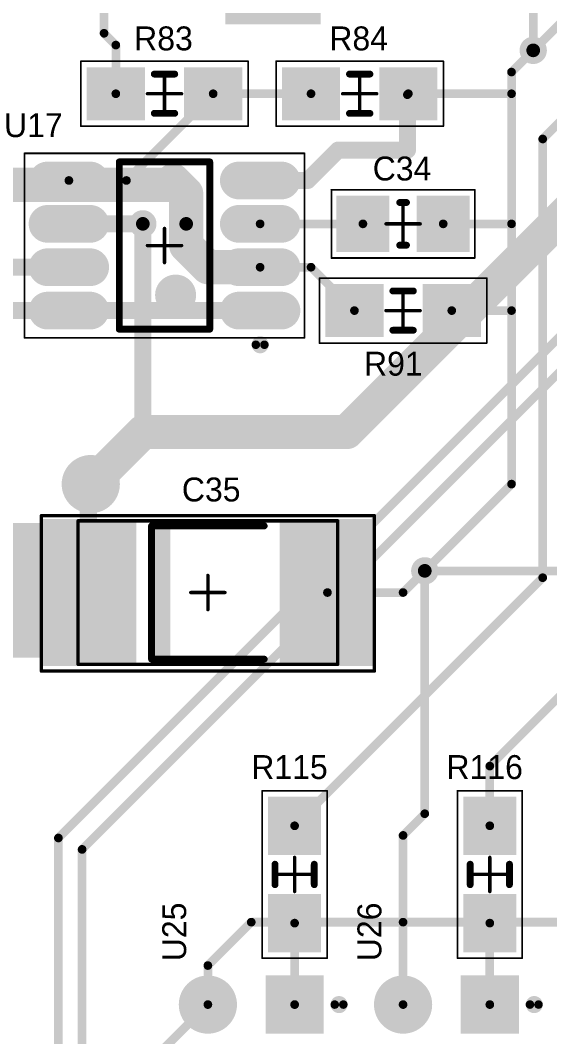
# Model space of a CAD drawing. Header units: millimetres. Extents: x 37 to 246, y 26 to 184.
# Drawn here: x 65.63 to 81.13, y 91.14 to 120.89 of the extents above; entities that cross this region are included whole.
import ezdxf

# ---------------------------------------------------------------- set-up
doc = ezdxf.new("R2010")
doc.units = ezdxf.units.MM
for name, color, linetype in [('BottomLayer', 5, 'Continuous'), ('BottomSolder', 6, 'Continuous'), ('Mechanical13', 56, 'Continuous'), ('Mechanical15', 56, 'Continuous'), ('MultiLayer', 9, 'Continuous'), ('PadHoleLayer', 156, 'Continuous'), ('TopLayer', 1, 'Continuous'), ('TopOverlay', 2, 'Continuous'), ('TopPaste', 8, 'Continuous'), ('TopSolder', 216, 'Continuous'), ('ViaHoleLayer', 16, 'Continuous')]:
    doc.layers.add(name, color=color, linetype=linetype)

msp = doc.modelspace()

# ---------------------------------------------------------------- linework, layer by layer
at = {"layer": 'BottomLayer'}
for points, const_width in [([(75.184, 108.839), (90.805, 124.46)], 1), ([(80.645, 120.015), (84.455, 123.825)], 0.254), ([(69.977, 116.078), (70.104, 116.205)], 1), ([(70.104, 116.205), (70.485, 115.824)], 1), ([(60.198, 116.078), (69.977, 116.078)], 1), ([(70.485, 114.935), (70.485, 115.824)], 1), ([(69.215, 108.839), (69.215, 114.935)], 0.5), ([(66.743, 96.953), (84.725, 114.935)], 0.254), ([(67.437, 96.619), (85.725, 114.907)], 0.254), ([(67.691, 107.315), (69.215, 108.839)], 1), ([(69.215, 108.839), (75.184, 108.839)], 1), ([(77.47, 97.663), (77.47, 104.775)], 0.254), ([(77.47, 104.775), (96.266, 104.775)], 0.254), ([(76.835, 97.028), (77.47, 97.663)], 0.254), ([(66.743, 90.619), (66.743, 96.953)], 0.254), ([(76.835, 94.488), (76.835, 97.028)], 0.254), ([(67.437, 90.297), (67.437, 96.619)], 0.254), ([(71.12, 93.218), (72.39, 94.488)], 0.254), ([(72.39, 94.488), (76.835, 94.488)], 0.254), ([(76.835, 94.488), (82.55, 94.488)], 0.254), ([(76.835, 92.075), (76.835, 94.488)], 0.254), ([(71.12, 92.075), (71.12, 93.218)], 0.254), ([(64.135, 85.09), (71.12, 92.075)], 0.254)]:
    msp.add_lwpolyline(points, dxfattribs=dict(at, const_width=const_width))
for points, const_width in [([(80.445, 120.015, 1), (80.845, 120.015, 1)], 0.4), ([(80.581, 120.015, 1), (80.709, 120.015, 1)], 0.127), ([(69.854, 116.205, 1), (70.354, 116.205, 1)], 0.5), ([(69.854, 116.205, 1), (70.354, 116.205, 1)], 0.5), ([(69.727, 116.078, 1), (70.227, 116.078, 1)], 0.5), ([(69.727, 116.078, 1), (70.227, 116.078, 1)], 0.5), ([(70.235, 115.824, 1), (70.735, 115.824, 1)], 0.5), ([(70.235, 115.824, 1), (70.735, 115.824, 1)], 0.5), ([(69.015, 114.935, 1), (69.415, 114.935, 1)], 0.4), ([(69.09, 114.935, 1), (69.34, 114.935, 1)], 0.25), ([(70.235, 114.935, 1), (70.735, 114.935, 1)], 0.5), ([(70.285, 114.935, 1), (70.685, 114.935, 1)], 0.4), ([(68.965, 108.839, 1), (69.465, 108.839, 1)], 0.5), ([(68.965, 108.839, 1), (69.465, 108.839, 1)], 0.5), ([(74.934, 108.839, 1), (75.434, 108.839, 1)], 0.5), ([(74.934, 108.839, 1), (75.434, 108.839, 1)], 0.5), ([(69.09, 108.839, 1), (69.34, 108.839, 1)], 0.25), ([(67.316, 107.315, 1), (68.066, 107.315, 1)], 0.75), ([(67.441, 107.315, 1), (67.941, 107.315, 1)], 0.5), ([(77.27, 104.775, 1), (77.67, 104.775, 1)], 0.4), ([(77.406, 104.775, 1), (77.533, 104.775, 1)], 0.127), ([(77.406, 104.775, 1), (77.533, 104.775, 1)], 0.127), ([(77.406, 97.663, 1), (77.533, 97.663, 1)], 0.127), ([(77.406, 97.663, 1), (77.533, 97.663, 1)], 0.127), ([(66.68, 96.953, 1), (66.807, 96.953, 1)], 0.127), ([(66.68, 96.953, 1), (66.807, 96.953, 1)], 0.127), ([(76.771, 97.028, 1), (76.898, 97.028, 1)], 0.127), ([(76.771, 97.028, 1), (76.898, 97.028, 1)], 0.127), ([(67.373, 96.619, 1), (67.501, 96.619, 1)], 0.127), ([(67.373, 96.619, 1), (67.501, 96.619, 1)], 0.127), ([(72.326, 94.488, 1), (72.453, 94.488, 1)], 0.127), ([(72.326, 94.488, 1), (72.453, 94.488, 1)], 0.127), ([(76.771, 94.488, 1), (76.898, 94.488, 1)], 0.127), ([(76.771, 94.488, 1), (76.898, 94.488, 1)], 0.127), ([(76.771, 94.488, 1), (76.898, 94.488, 1)], 0.127), ([(76.771, 94.488, 1), (76.898, 94.488, 1)], 0.127), ([(71.056, 93.218, 1), (71.183, 93.218, 1)], 0.127), ([(71.056, 93.218, 1), (71.183, 93.218, 1)], 0.127), ([(70.745, 92.075, 1), (71.495, 92.075, 1)], 0.75), ([(76.46, 92.075, 1), (77.21, 92.075, 1)], 0.75), ([(71.056, 92.075, 1), (71.183, 92.075, 1)], 0.127), ([(71.056, 92.075, 1), (71.183, 92.075, 1)], 0.127), ([(76.771, 92.075, 1), (76.898, 92.075, 1)], 0.127)]:
    msp.add_lwpolyline(points, format="xyb", close=True, dxfattribs=dict(at, const_width=const_width))
for points in [[(71.628, 120.777), (74.422, 120.777), (71.628, 123.063), (74.422, 123.063)], [(72.91, 92.825), (72.91, 91.325), (74.41, 92.825), (74.41, 91.325)], [(78.625, 92.825), (78.625, 91.325), (80.125, 92.825), (80.125, 91.325)]]:
    msp.add_solid(points, dxfattribs=at)
at = {"layer": 'BottomSolder', "const_width": 0.852}
for points in [[(67.265, 107.315, 1), (68.117, 107.315, 1)], [(70.694, 92.075, 1), (71.546, 92.075, 1)], [(76.409, 92.075, 1), (77.261, 92.075, 1)]]:
    msp.add_lwpolyline(points, format="xyb", close=True, dxfattribs=at)
at = {"layer": 'BottomSolder'}
for points in [[(72.808, 92.927), (72.808, 91.223), (74.512, 92.927), (74.512, 91.223)], [(78.523, 92.927), (78.523, 91.223), (80.227, 92.927), (80.227, 91.223)]]:
    msp.add_solid(points, dxfattribs=at)
at = {"layer": 'Mechanical13', "const_width": 0.1}
for points in [[(67.32, 102.04), (67.32, 106.24)], [(67.32, 106.24), (74.92, 106.24)], [(74.92, 102.04), (74.92, 106.24)], [(67.32, 102.04), (74.92, 102.04)]]:
    msp.add_lwpolyline(points, dxfattribs=at)
at = {"layer": 'Mechanical13', "const_width": 0.05}
for points in [[(67.295, 106.24, 1), (67.345, 106.24, 1)], [(67.295, 106.24, 1), (67.345, 106.24, 1)], [(74.895, 106.24, 1), (74.945, 106.24, 1)], [(74.895, 106.24, 1), (74.945, 106.24, 1)], [(67.295, 102.04, 1), (67.345, 102.04, 1)], [(67.295, 102.04, 1), (67.345, 102.04, 1)], [(74.895, 102.04, 1), (74.945, 102.04, 1)], [(74.895, 102.04, 1), (74.945, 102.04, 1)]]:
    msp.add_lwpolyline(points, format="xyb", close=True, dxfattribs=at)
at = {"layer": 'Mechanical15'}
for points, const_width in [([(67.4, 117.795), (67.4, 119.695)], 0.05), ([(67.4, 119.695), (72.3, 119.695)], 0.05), ([(72.3, 117.795), (72.3, 119.695)], 0.05), ([(73.115, 117.795), (73.115, 119.695)], 0.05), ([(73.115, 119.695), (78.015, 119.695)], 0.05), ([(78.015, 117.795), (78.015, 119.695)], 0.05), ([(69.85, 118.245), (69.85, 119.245)], 0.1), ([(75.565, 118.245), (75.565, 119.245)], 0.1), ([(69.35, 118.745), (70.35, 118.745)], 0.1), ([(75.065, 118.745), (76.065, 118.745)], 0.1), ([(67.4, 117.795), (72.3, 117.795)], 0.05), ([(73.115, 117.795), (78.015, 117.795)], 0.05), ([(65.75, 111.6), (65.75, 117)], 0.05), ([(65.75, 117), (73.95, 117)], 0.05), ([(73.95, 111.6), (73.95, 117)], 0.05), ([(74.735, 113.935), (74.735, 115.935)], 0.05), ([(74.735, 115.935), (78.935, 115.935)], 0.05), ([(78.935, 113.935), (78.935, 115.935)], 0.05), ([(76.835, 114.435), (76.835, 115.435)], 0.1), ([(76.335, 114.935), (77.335, 114.935)], 0.1), ([(69.85, 113.8), (69.85, 114.8)], 0.1), ([(69.35, 114.3), (70.35, 114.3)], 0.1), ([(74.735, 113.935), (78.935, 113.935)], 0.05), ([(74.385, 111.445), (74.385, 113.345)], 0.05), ([(74.385, 113.345), (79.285, 113.345)], 0.05), ([(79.285, 111.445), (79.285, 113.345)], 0.05), ([(76.835, 111.895), (76.835, 112.895)], 0.1), ([(76.335, 112.395), (77.335, 112.395)], 0.1), ([(65.75, 111.6), (73.95, 111.6)], 0.05), ([(74.385, 111.445), (79.285, 111.445)], 0.05), ([(66.245, 101.84), (66.245, 106.39)], 0.1), ([(66.245, 106.39), (75.995, 106.39)], 0.1), ([(75.995, 101.84), (75.995, 106.39)], 0.1), ([(71.12, 103.64), (71.12, 104.64)], 0.1), ([(70.62, 104.14), (71.62, 104.14)], 0.1), ([(66.245, 101.84), (75.995, 101.84)], 0.1), ([(72.709, 98.335), (74.609, 98.335)], 0.05), ([(72.709, 93.435), (72.709, 98.335)], 0.05), ([(74.609, 93.435), (74.609, 98.335)], 0.05), ([(78.424, 98.335), (80.324, 98.335)], 0.05), ([(78.424, 93.435), (78.424, 98.335)], 0.05), ([(80.324, 93.435), (80.324, 98.335)], 0.05), ([(73.659, 95.385), (73.659, 96.385)], 0.1), ([(79.374, 95.385), (79.374, 96.385)], 0.1), ([(73.159, 95.885), (74.159, 95.885)], 0.1), ([(78.874, 95.885), (79.874, 95.885)], 0.1), ([(72.709, 93.435), (74.609, 93.435)], 0.05), ([(78.424, 93.435), (80.324, 93.435)], 0.05)]:
    msp.add_lwpolyline(points, dxfattribs=dict(at, const_width=const_width))
for points, const_width in [([(67.388, 119.695, 1), (67.412, 119.695, 1)], 0.025), ([(67.388, 119.695, 1), (67.412, 119.695, 1)], 0.025), ([(72.288, 119.695, 1), (72.312, 119.695, 1)], 0.025), ([(72.288, 119.695, 1), (72.312, 119.695, 1)], 0.025), ([(73.103, 119.695, 1), (73.127, 119.695, 1)], 0.025), ([(73.103, 119.695, 1), (73.127, 119.695, 1)], 0.025), ([(78.003, 119.695, 1), (78.027, 119.695, 1)], 0.025), ([(78.003, 119.695, 1), (78.027, 119.695, 1)], 0.025), ([(69.825, 119.245, 1), (69.875, 119.245, 1)], 0.05), ([(75.54, 119.245, 1), (75.59, 119.245, 1)], 0.05), ([(69.325, 118.745, 1), (69.375, 118.745, 1)], 0.05), ([(70.325, 118.745, 1), (70.375, 118.745, 1)], 0.05), ([(75.04, 118.745, 1), (75.09, 118.745, 1)], 0.05), ([(76.04, 118.745, 1), (76.09, 118.745, 1)], 0.05), ([(69.825, 118.245, 1), (69.875, 118.245, 1)], 0.05), ([(75.54, 118.245, 1), (75.59, 118.245, 1)], 0.05), ([(67.388, 117.795, 1), (67.412, 117.795, 1)], 0.025), ([(67.388, 117.795, 1), (67.412, 117.795, 1)], 0.025), ([(72.288, 117.795, 1), (72.312, 117.795, 1)], 0.025), ([(72.288, 117.795, 1), (72.312, 117.795, 1)], 0.025), ([(73.103, 117.795, 1), (73.127, 117.795, 1)], 0.025), ([(73.103, 117.795, 1), (73.127, 117.795, 1)], 0.025), ([(78.003, 117.795, 1), (78.027, 117.795, 1)], 0.025), ([(78.003, 117.795, 1), (78.027, 117.795, 1)], 0.025), ([(65.738, 117, 1), (65.762, 117, 1)], 0.025), ([(65.738, 117, 1), (65.762, 117, 1)], 0.025), ([(73.938, 117, 1), (73.962, 117, 1)], 0.025), ([(73.938, 117, 1), (73.962, 117, 1)], 0.025), ([(74.722, 115.935, 1), (74.747, 115.935, 1)], 0.025), ([(74.722, 115.935, 1), (74.747, 115.935, 1)], 0.025), ([(78.922, 115.935, 1), (78.947, 115.935, 1)], 0.025), ([(78.922, 115.935, 1), (78.947, 115.935, 1)], 0.025), ([(76.81, 115.435, 1), (76.86, 115.435, 1)], 0.05), ([(76.31, 114.935, 1), (76.36, 114.935, 1)], 0.05), ([(77.31, 114.935, 1), (77.36, 114.935, 1)], 0.05), ([(69.825, 114.8, 1), (69.875, 114.8, 1)], 0.05), ([(69.325, 114.3, 1), (69.375, 114.3, 1)], 0.05), ([(70.325, 114.3, 1), (70.375, 114.3, 1)], 0.05), ([(76.81, 114.435, 1), (76.86, 114.435, 1)], 0.05), ([(69.825, 113.8, 1), (69.875, 113.8, 1)], 0.05), ([(74.722, 113.935, 1), (74.747, 113.935, 1)], 0.025), ([(74.722, 113.935, 1), (74.747, 113.935, 1)], 0.025), ([(78.922, 113.935, 1), (78.947, 113.935, 1)], 0.025), ([(78.922, 113.935, 1), (78.947, 113.935, 1)], 0.025), ([(74.373, 113.345, 1), (74.397, 113.345, 1)], 0.025), ([(74.373, 113.345, 1), (74.397, 113.345, 1)], 0.025), ([(79.273, 113.345, 1), (79.297, 113.345, 1)], 0.025), ([(79.273, 113.345, 1), (79.297, 113.345, 1)], 0.025), ([(76.81, 112.895, 1), (76.86, 112.895, 1)], 0.05), ([(76.31, 112.395, 1), (76.36, 112.395, 1)], 0.05), ([(77.31, 112.395, 1), (77.36, 112.395, 1)], 0.05), ([(76.81, 111.895, 1), (76.86, 111.895, 1)], 0.05), ([(65.738, 111.6, 1), (65.762, 111.6, 1)], 0.025), ([(65.738, 111.6, 1), (65.762, 111.6, 1)], 0.025), ([(73.938, 111.6, 1), (73.962, 111.6, 1)], 0.025), ([(73.938, 111.6, 1), (73.962, 111.6, 1)], 0.025), ([(74.373, 111.445, 1), (74.397, 111.445, 1)], 0.025), ([(74.373, 111.445, 1), (74.397, 111.445, 1)], 0.025), ([(79.273, 111.445, 1), (79.297, 111.445, 1)], 0.025), ([(79.273, 111.445, 1), (79.297, 111.445, 1)], 0.025), ([(66.22, 106.39, 1), (66.27, 106.39, 1)], 0.05), ([(66.22, 106.39, 1), (66.27, 106.39, 1)], 0.05), ([(75.97, 106.39, 1), (76.02, 106.39, 1)], 0.05), ([(75.97, 106.39, 1), (76.02, 106.39, 1)], 0.05), ([(71.095, 104.64, 1), (71.145, 104.64, 1)], 0.05), ([(70.595, 104.14, 1), (70.645, 104.14, 1)], 0.05), ([(71.595, 104.14, 1), (71.645, 104.14, 1)], 0.05), ([(71.095, 103.64, 1), (71.145, 103.64, 1)], 0.05), ([(66.22, 101.84, 1), (66.27, 101.84, 1)], 0.05), ([(66.22, 101.84, 1), (66.27, 101.84, 1)], 0.05), ([(75.97, 101.84, 1), (76.02, 101.84, 1)], 0.05), ([(75.97, 101.84, 1), (76.02, 101.84, 1)], 0.05), ([(72.697, 98.335, 1), (72.722, 98.335, 1)], 0.025), ([(72.697, 98.335, 1), (72.722, 98.335, 1)], 0.025), ([(74.597, 98.335, 1), (74.622, 98.335, 1)], 0.025), ([(74.597, 98.335, 1), (74.622, 98.335, 1)], 0.025), ([(78.412, 98.335, 1), (78.437, 98.335, 1)], 0.025), ([(78.412, 98.335, 1), (78.437, 98.335, 1)], 0.025), ([(80.312, 98.335, 1), (80.337, 98.335, 1)], 0.025), ([(80.312, 98.335, 1), (80.337, 98.335, 1)], 0.025), ([(73.634, 96.385, 1), (73.684, 96.385, 1)], 0.05), ([(79.349, 96.385, 1), (79.399, 96.385, 1)], 0.05), ([(73.134, 95.885, 1), (73.184, 95.885, 1)], 0.05), ([(74.134, 95.885, 1), (74.184, 95.885, 1)], 0.05), ([(78.849, 95.885, 1), (78.899, 95.885, 1)], 0.05), ([(79.849, 95.885, 1), (79.899, 95.885, 1)], 0.05), ([(73.634, 95.385, 1), (73.684, 95.385, 1)], 0.05), ([(79.349, 95.385, 1), (79.399, 95.385, 1)], 0.05), ([(72.697, 93.435, 1), (72.722, 93.435, 1)], 0.025), ([(72.697, 93.435, 1), (72.722, 93.435, 1)], 0.025), ([(74.597, 93.435, 1), (74.622, 93.435, 1)], 0.025), ([(74.597, 93.435, 1), (74.622, 93.435, 1)], 0.025), ([(78.412, 93.435, 1), (78.437, 93.435, 1)], 0.025), ([(78.412, 93.435, 1), (78.437, 93.435, 1)], 0.025), ([(80.312, 93.435, 1), (80.337, 93.435, 1)], 0.025), ([(80.312, 93.435, 1), (80.337, 93.435, 1)], 0.025)]:
    msp.add_lwpolyline(points, format="xyb", close=True, dxfattribs=dict(at, const_width=const_width))
at = {"layer": 'MultiLayer'}
for points, const_width in [([(80.445, 120.015, 1), (80.845, 120.015, 1)], 0.4), ([(69.015, 114.935, 1), (69.415, 114.935, 1)], 0.4), ([(70.285, 114.935, 1), (70.685, 114.935, 1)], 0.4), ([(67.316, 107.315, 1), (68.066, 107.315, 1)], 0.75), ([(77.27, 104.775, 1), (77.67, 104.775, 1)], 0.4)]:
    msp.add_lwpolyline(points, format="xyb", close=True, dxfattribs=dict(at, const_width=const_width))
at = {"layer": 'PadHoleLayer', "const_width": 0.45}
for points in [[(70.895, 92.075, 1), (71.345, 92.075, 1)], [(73.435, 92.075, 1), (73.885, 92.075, 1)], [(76.61, 92.075, 1), (77.06, 92.075, 1)], [(79.15, 92.075, 1), (79.6, 92.075, 1)]]:
    msp.add_lwpolyline(points, format="xyb", close=True, dxfattribs=at)
at = {"layer": 'TopLayer'}
for points, const_width in [([(68.08, 120.515), (68.08, 124.46)], 0.254), ([(80.645, 120.015), (80.645, 121.666)], 0.254), ([(80.923, 117.42), (84.642, 121.139)], 0.254), ([(68.08, 120.515), (68.425, 120.17)], 0.254), ([(68.425, 118.745), (68.425, 120.17)], 0.254), ([(80.01, 119.38), (80.645, 120.015)], 0.254), ([(80.01, 118.745), (80.01, 119.38)], 0.254), ([(68.735, 116.205), (71.275, 118.745)], 0.254), ([(71.275, 118.745), (74.14, 118.745)], 0.254), ([(76.962, 117.094), (76.962, 118.717)], 0.5), ([(76.962, 118.717), (76.99, 118.745)], 0.254), ([(76.99, 118.745), (80.01, 118.745)], 0.254), ([(80.01, 114.935), (80.01, 118.745)], 0.254), ([(74.041, 116.205), (74.93, 117.094)], 0.5), ([(74.93, 117.094), (76.962, 117.094)], 0.5), ([(80.923, 104.574), (80.923, 117.42)], 0.254), ([(67.675, 116.205), (66.425, 116.205)], 0.9), ([(73.275, 116.205), (72.025, 116.205)], 0.9), ([(72.65, 116.205), (74.041, 116.205)], 0.5), ([(67.05, 116.205), (68.735, 116.205)], 0.254), ([(67.675, 114.935), (66.425, 114.935)], 0.9), ([(67.05, 114.935), (69.215, 114.935)], 0.5), ([(70.485, 114.3), (70.485, 114.935)], 1), ([(73.275, 114.935), (72.025, 114.935)], 0.9), ([(72.65, 114.935), (75.66, 114.935)], 0.254), ([(78.01, 114.935), (80.01, 114.935)], 0.254), ([(80.01, 112.395), (80.01, 114.935)], 0.254), ([(70.485, 114.3), (71.12, 113.665)], 1), ([(67.675, 113.665), (66.425, 113.665)], 0.9), ([(71.12, 113.665), (72.65, 113.665)], 1), ([(73.275, 113.665), (72.025, 113.665)], 0.9), ([(64.262, 113.665), (67.05, 113.665)], 0.5), ([(72.65, 113.665), (74.14, 113.665)], 0.254), ([(74.14, 113.665), (75.41, 112.395)], 0.254), ([(67.675, 112.395), (66.425, 112.395)], 0.9), ([(73.275, 112.395), (72.025, 112.395)], 0.9), ([(64.262, 112.395), (67.05, 112.395)], 0.5), ([(67.05, 112.395), (72.65, 112.395)], 0.5), ([(78.26, 112.395), (80.01, 112.395)], 0.254), ([(80.01, 107.315), (80.01, 112.395)], 0.254), ([(67.62, 107.244), (67.691, 107.315)], 0.5), ([(67.62, 104.14), (67.62, 107.244)], 0.5), ([(77.47, 104.775), (80.01, 107.315)], 0.254), ([(76.835, 104.14), (77.47, 104.775)], 0.254), ([(73.659, 97.31), (80.923, 104.574)], 0.254), ([(74.62, 104.14), (76.835, 104.14)], 0.254), ([(79.374, 99.059), (81.677, 101.362)], 0.254), ([(79.374, 97.31), (79.374, 99.059)], 0.254), ([(73.659, 92.076), (73.659, 94.46)], 0.254), ([(79.374, 92.076), (79.374, 94.46)], 0.254), ([(73.659, 92.076), (73.66, 92.075)], 0.254), ([(79.374, 92.076), (79.375, 92.075)], 0.254)]:
    msp.add_lwpolyline(points, dxfattribs=dict(at, const_width=const_width))
for points, const_width in [([(68.017, 120.515, 1), (68.144, 120.515, 1)], 0.127), ([(68.017, 120.515, 1), (68.144, 120.515, 1)], 0.127), ([(68.361, 120.17, 1), (68.488, 120.17, 1)], 0.127), ([(68.361, 120.17, 1), (68.488, 120.17, 1)], 0.127), ([(80.445, 120.015, 1), (80.845, 120.015, 1)], 0.4), ([(80.581, 120.015, 1), (80.709, 120.015, 1)], 0.127), ([(80.581, 120.015, 1), (80.709, 120.015, 1)], 0.127), ([(79.947, 119.38, 1), (80.073, 119.38, 1)], 0.127), ([(79.947, 119.38, 1), (80.073, 119.38, 1)], 0.127), ([(68.361, 118.745, 1), (68.488, 118.745, 1)], 0.127), ([(71.211, 118.745, 1), (71.338, 118.745, 1)], 0.127), ([(71.211, 118.745, 1), (71.338, 118.745, 1)], 0.127), ([(74.076, 118.745, 1), (74.203, 118.745, 1)], 0.127), ([(76.837, 118.717, 1), (77.087, 118.717, 1)], 0.25), ([(76.898, 118.717, 1), (77.025, 118.717, 1)], 0.127), ([(76.926, 118.745, 1), (77.053, 118.745, 1)], 0.127), ([(76.926, 118.745, 1), (77.053, 118.745, 1)], 0.127), ([(79.947, 118.745, 1), (80.073, 118.745, 1)], 0.127), ([(79.947, 118.745, 1), (80.073, 118.745, 1)], 0.127), ([(79.947, 118.745, 1), (80.073, 118.745, 1)], 0.127), ([(74.805, 117.094, 1), (75.055, 117.094, 1)], 0.25), ([(74.805, 117.094, 1), (75.055, 117.094, 1)], 0.25), ([(76.837, 117.094, 1), (77.087, 117.094, 1)], 0.25), ([(76.837, 117.094, 1), (77.087, 117.094, 1)], 0.25), ([(80.86, 117.42, 1), (80.987, 117.42, 1)], 0.127), ([(80.86, 117.42, 1), (80.987, 117.42, 1)], 0.127), ([(66.2, 116.205, 1), (66.65, 116.205, 1)], 0.45), ([(67.45, 116.205, 1), (67.9, 116.205, 1)], 0.45), ([(71.8, 116.205, 1), (72.25, 116.205, 1)], 0.45), ([(72.525, 116.205, 1), (72.775, 116.205, 1)], 0.25), ([(73.05, 116.205, 1), (73.5, 116.205, 1)], 0.45), ([(73.916, 116.205, 1), (74.166, 116.205, 1)], 0.25), ([(73.916, 116.205, 1), (74.166, 116.205, 1)], 0.25), ([(66.987, 116.205, 1), (67.114, 116.205, 1)], 0.127), ([(68.671, 116.205, 1), (68.798, 116.205, 1)], 0.127), ([(68.671, 116.205, 1), (68.798, 116.205, 1)], 0.127), ([(66.2, 114.935, 1), (66.65, 114.935, 1)], 0.45), ([(66.925, 114.935, 1), (67.175, 114.935, 1)], 0.25), ([(67.45, 114.935, 1), (67.9, 114.935, 1)], 0.45), ([(69.015, 114.935, 1), (69.415, 114.935, 1)], 0.4), ([(69.09, 114.935, 1), (69.34, 114.935, 1)], 0.25), ([(70.235, 114.935, 1), (70.735, 114.935, 1)], 0.5), ([(70.285, 114.935, 1), (70.685, 114.935, 1)], 0.4), ([(71.8, 114.935, 1), (72.25, 114.935, 1)], 0.45), ([(73.05, 114.935, 1), (73.5, 114.935, 1)], 0.45), ([(72.586, 114.935, 1), (72.713, 114.935, 1)], 0.127), ([(75.596, 114.935, 1), (75.723, 114.935, 1)], 0.127), ([(77.946, 114.935, 1), (78.073, 114.935, 1)], 0.127), ([(79.947, 114.935, 1), (80.073, 114.935, 1)], 0.127), ([(79.947, 114.935, 1), (80.073, 114.935, 1)], 0.127), ([(79.947, 114.935, 1), (80.073, 114.935, 1)], 0.127), ([(70.235, 114.3, 1), (70.735, 114.3, 1)], 0.5), ([(70.235, 114.3, 1), (70.735, 114.3, 1)], 0.5), ([(66.2, 113.665, 1), (66.65, 113.665, 1)], 0.45), ([(67.45, 113.665, 1), (67.9, 113.665, 1)], 0.45), ([(70.87, 113.665, 1), (71.37, 113.665, 1)], 0.5), ([(70.87, 113.665, 1), (71.37, 113.665, 1)], 0.5), ([(71.8, 113.665, 1), (72.25, 113.665, 1)], 0.45), ([(72.4, 113.665, 1), (72.9, 113.665, 1)], 0.5), ([(73.05, 113.665, 1), (73.5, 113.665, 1)], 0.45), ([(66.925, 113.665, 1), (67.175, 113.665, 1)], 0.25), ([(72.586, 113.665, 1), (72.713, 113.665, 1)], 0.127), ([(74.076, 113.665, 1), (74.203, 113.665, 1)], 0.127), ([(74.076, 113.665, 1), (74.203, 113.665, 1)], 0.127), ([(66.2, 112.395, 1), (66.65, 112.395, 1)], 0.45), ([(67.45, 112.395, 1), (67.9, 112.395, 1)], 0.45), ([(71.8, 112.395, 1), (72.25, 112.395, 1)], 0.45), ([(73.05, 112.395, 1), (73.5, 112.395, 1)], 0.45), ([(66.925, 112.395, 1), (67.175, 112.395, 1)], 0.25), ([(66.925, 112.395, 1), (67.175, 112.395, 1)], 0.25), ([(72.525, 112.395, 1), (72.775, 112.395, 1)], 0.25), ([(75.347, 112.395, 1), (75.474, 112.395, 1)], 0.127), ([(78.197, 112.395, 1), (78.324, 112.395, 1)], 0.127), ([(79.947, 112.395, 1), (80.073, 112.395, 1)], 0.127), ([(79.947, 112.395, 1), (80.073, 112.395, 1)], 0.127), ([(79.947, 112.395, 1), (80.073, 112.395, 1)], 0.127), ([(67.316, 107.315, 1), (68.066, 107.315, 1)], 0.75), ([(67.495, 107.244, 1), (67.745, 107.244, 1)], 0.25), ([(67.495, 107.244, 1), (67.745, 107.244, 1)], 0.25), ([(67.566, 107.315, 1), (67.816, 107.315, 1)], 0.25), ([(79.947, 107.315, 1), (80.073, 107.315, 1)], 0.127), ([(79.947, 107.315, 1), (80.073, 107.315, 1)], 0.127), ([(77.27, 104.775, 1), (77.67, 104.775, 1)], 0.4), ([(77.406, 104.775, 1), (77.533, 104.775, 1)], 0.127), ([(77.406, 104.775, 1), (77.533, 104.775, 1)], 0.127), ([(80.86, 104.574, 1), (80.987, 104.574, 1)], 0.127), ([(80.86, 104.574, 1), (80.987, 104.574, 1)], 0.127), ([(67.495, 104.14, 1), (67.745, 104.14, 1)], 0.25), ([(74.557, 104.14, 1), (74.684, 104.14, 1)], 0.127), ([(76.771, 104.14, 1), (76.898, 104.14, 1)], 0.127), ([(76.771, 104.14, 1), (76.898, 104.14, 1)], 0.127), ([(79.311, 99.059, 1), (79.438, 99.059, 1)], 0.127), ([(79.311, 99.059, 1), (79.438, 99.059, 1)], 0.127), ([(73.596, 97.31, 1), (73.723, 97.31, 1)], 0.127), ([(79.311, 97.31, 1), (79.438, 97.31, 1)], 0.127), ([(73.596, 94.46, 1), (73.723, 94.46, 1)], 0.127), ([(79.311, 94.46, 1), (79.438, 94.46, 1)], 0.127), ([(70.745, 92.075, 1), (71.495, 92.075, 1)], 0.75), ([(76.46, 92.075, 1), (77.21, 92.075, 1)], 0.75), ([(73.596, 92.076, 1), (73.723, 92.076, 1)], 0.127), ([(73.596, 92.076, 1), (73.723, 92.076, 1)], 0.127), ([(73.596, 92.075, 1), (73.724, 92.075, 1)], 0.127), ([(79.311, 92.076, 1), (79.438, 92.076, 1)], 0.127), ([(79.311, 92.076, 1), (79.438, 92.076, 1)], 0.127), ([(79.311, 92.075, 1), (79.438, 92.075, 1)], 0.127)]:
    msp.add_lwpolyline(points, format="xyb", close=True, dxfattribs=dict(at, const_width=const_width))
for points in [[(71.628, 120.777), (74.422, 120.777), (71.628, 123.063), (74.422, 123.063)], [(69.175, 118.07), (69.175, 119.42), (67.675, 118.07), (67.675, 119.42)], [(72.025, 118.07), (72.025, 119.42), (70.525, 118.07), (70.525, 119.42)], [(74.89, 118.07), (74.89, 119.42), (73.39, 118.07), (73.39, 119.42)], [(77.74, 118.07), (77.74, 119.42), (76.24, 118.07), (76.24, 119.42)], [(74.985, 115.66), (74.985, 114.21), (76.335, 115.66), (76.335, 114.21)], [(77.335, 115.66), (77.335, 114.21), (78.685, 115.66), (78.685, 114.21)], [(74.66, 113.07), (74.66, 111.72), (76.16, 113.07), (76.16, 111.72)], [(77.51, 113.07), (77.51, 111.72), (79.01, 113.07), (79.01, 111.72)], [(60.96, 102.235), (67.564, 102.235), (60.96, 106.172), (67.564, 106.172)], [(68.92, 102.09), (68.92, 106.19), (66.32, 102.09), (66.32, 106.19)], [(75.92, 102.09), (75.92, 106.19), (73.32, 102.09), (73.32, 106.19)], [(74.334, 98.06), (72.984, 98.06), (74.334, 96.56), (72.984, 96.56)], [(80.049, 98.06), (78.699, 98.06), (80.049, 96.56), (78.699, 96.56)], [(74.334, 95.21), (72.984, 95.21), (74.334, 93.71), (72.984, 93.71)], [(80.049, 95.21), (78.699, 95.21), (80.049, 93.71), (78.699, 93.71)], [(72.91, 92.825), (72.91, 91.325), (74.41, 92.825), (74.41, 91.325)], [(78.625, 92.825), (78.625, 91.325), (80.125, 92.825), (80.125, 91.325)]]:
    msp.add_solid(points, dxfattribs=at)
at = {"layer": 'TopOverlay', "const_width": 0.2}
for points in [[(69.55, 119.32), (70.15, 119.32)], [(75.265, 119.32), (75.865, 119.32)], [(69.55, 118.17), (70.15, 118.17)], [(75.265, 118.17), (75.865, 118.17)], [(68.525, 111.85), (68.525, 116.75)], [(68.525, 116.75), (71.175, 116.75)], [(71.175, 111.85), (71.175, 116.75)], [(76.735, 115.56), (76.935, 115.56)], [(76.735, 114.31), (76.935, 114.31)], [(76.535, 112.97), (77.135, 112.97)], [(68.525, 111.85), (71.175, 111.85)], [(76.535, 111.82), (77.135, 111.82)], [(69.47, 106.09), (72.77, 106.09)], [(69.47, 102.19), (69.47, 106.09)], [(69.47, 102.19), (72.77, 102.19)], [(73.084, 95.585), (73.084, 96.185)], [(74.234, 95.585), (74.234, 96.185)], [(78.799, 95.585), (78.799, 96.185)], [(79.949, 95.585), (79.949, 96.185)]]:
    msp.add_lwpolyline(points, dxfattribs=at)
at = {"layer": 'TopOverlay'}
for points, const_width in [([(69.5, 119.32, 1), (69.6, 119.32, 1)], 0.1), ([(70.1, 119.32, 1), (70.2, 119.32, 1)], 0.1), ([(75.215, 119.32, 1), (75.315, 119.32, 1)], 0.1), ([(75.815, 119.32, 1), (75.915, 119.32, 1)], 0.1), ([(69.5, 118.17, 1), (69.6, 118.17, 1)], 0.1), ([(70.1, 118.17, 1), (70.2, 118.17, 1)], 0.1), ([(75.215, 118.17, 1), (75.315, 118.17, 1)], 0.1), ([(75.815, 118.17, 1), (75.915, 118.17, 1)], 0.1), ([(68.475, 116.75, 1), (68.575, 116.75, 1)], 0.1), ([(68.475, 116.75, 1), (68.575, 116.75, 1)], 0.1), ([(71.125, 116.75, 1), (71.225, 116.75, 1)], 0.1), ([(71.125, 116.75, 1), (71.225, 116.75, 1)], 0.1), ([(76.685, 115.56, 1), (76.785, 115.56, 1)], 0.1), ([(76.885, 115.56, 1), (76.985, 115.56, 1)], 0.1), ([(76.685, 114.31, 1), (76.785, 114.31, 1)], 0.1), ([(76.885, 114.31, 1), (76.985, 114.31, 1)], 0.1), ([(70.475, 112.85, 1), (69.875, 112.85, 1)], 0.6), ([(69.725, 112.85, 1), (70.025, 112.85, 1)], 0.3), ([(70.325, 112.85, 1), (70.625, 112.85, 1)], 0.3), ([(76.485, 112.97, 1), (76.585, 112.97, 1)], 0.1), ([(77.085, 112.97, 1), (77.185, 112.97, 1)], 0.1), ([(68.475, 111.85, 1), (68.575, 111.85, 1)], 0.1), ([(68.475, 111.85, 1), (68.575, 111.85, 1)], 0.1), ([(71.125, 111.85, 1), (71.225, 111.85, 1)], 0.1), ([(71.125, 111.85, 1), (71.225, 111.85, 1)], 0.1), ([(76.485, 111.82, 1), (76.585, 111.82, 1)], 0.1), ([(77.085, 111.82, 1), (77.185, 111.82, 1)], 0.1), ([(72.775, 111.395, 1), (72.525, 111.395, 1)], 0.25), ([(72.462, 111.395, 1), (72.587, 111.395, 1)], 0.125), ([(72.713, 111.395, 1), (72.837, 111.395, 1)], 0.125), ([(69.42, 106.09, 1), (69.52, 106.09, 1)], 0.1), ([(69.42, 106.09, 1), (69.52, 106.09, 1)], 0.1), ([(72.72, 106.09, 1), (72.82, 106.09, 1)], 0.1), ([(69.42, 102.19, 1), (69.52, 102.19, 1)], 0.1), ([(69.42, 102.19, 1), (69.52, 102.19, 1)], 0.1), ([(72.72, 102.19, 1), (72.82, 102.19, 1)], 0.1), ([(73.034, 96.185, 1), (73.134, 96.185, 1)], 0.1), ([(74.184, 96.185, 1), (74.284, 96.185, 1)], 0.1), ([(78.749, 96.185, 1), (78.849, 96.185, 1)], 0.1), ([(79.899, 96.185, 1), (79.999, 96.185, 1)], 0.1), ([(73.034, 95.585, 1), (73.134, 95.585, 1)], 0.1), ([(74.184, 95.585, 1), (74.284, 95.585, 1)], 0.1), ([(78.749, 95.585, 1), (78.849, 95.585, 1)], 0.1), ([(79.899, 95.585, 1), (79.999, 95.585, 1)], 0.1), ([(75.085, 92.075, 1), (74.835, 92.075, 1)], 0.25), ([(80.8, 92.075, 1), (80.55, 92.075, 1)], 0.25), ([(74.772, 92.075, 1), (74.897, 92.075, 1)], 0.125), ([(75.023, 92.075, 1), (75.148, 92.075, 1)], 0.125), ([(80.487, 92.075, 1), (80.612, 92.075, 1)], 0.125), ([(80.738, 92.075, 1), (80.863, 92.075, 1)], 0.125)]:
    msp.add_lwpolyline(points, format="xyb", close=True, dxfattribs=dict(at, const_width=const_width))
msp.add_solid([(69.47, 102.19), (70.02, 102.19), (69.47, 106.09), (70.02, 106.09)], dxfattribs=at)
at = {"layer": 'TopPaste', "const_width": 0.9}
for points in [[(67.675, 116.205), (66.425, 116.205)], [(73.275, 116.205), (72.025, 116.205)], [(67.675, 114.935), (66.425, 114.935)], [(73.275, 114.935), (72.025, 114.935)], [(67.675, 113.665), (66.425, 113.665)], [(73.275, 113.665), (72.025, 113.665)], [(67.675, 112.395), (66.425, 112.395)], [(73.275, 112.395), (72.025, 112.395)]]:
    msp.add_lwpolyline(points, dxfattribs=at)
at = {"layer": 'TopPaste', "const_width": 0.45}
for points in [[(66.2, 116.205, 1), (66.65, 116.205, 1)], [(67.45, 116.205, 1), (67.9, 116.205, 1)], [(71.8, 116.205, 1), (72.25, 116.205, 1)], [(73.05, 116.205, 1), (73.5, 116.205, 1)], [(66.2, 114.935, 1), (66.65, 114.935, 1)], [(67.45, 114.935, 1), (67.9, 114.935, 1)], [(71.8, 114.935, 1), (72.25, 114.935, 1)], [(73.05, 114.935, 1), (73.5, 114.935, 1)], [(66.2, 113.665, 1), (66.65, 113.665, 1)], [(67.45, 113.665, 1), (67.9, 113.665, 1)], [(71.8, 113.665, 1), (72.25, 113.665, 1)], [(73.05, 113.665, 1), (73.5, 113.665, 1)], [(66.2, 112.395, 1), (66.65, 112.395, 1)], [(67.45, 112.395, 1), (67.9, 112.395, 1)], [(71.8, 112.395, 1), (72.25, 112.395, 1)], [(73.05, 112.395, 1), (73.5, 112.395, 1)]]:
    msp.add_lwpolyline(points, format="xyb", close=True, dxfattribs=at)
at = {"layer": 'TopPaste'}
for points in [[(69.175, 118.07), (69.175, 119.42), (67.675, 118.07), (67.675, 119.42)], [(72.025, 118.07), (72.025, 119.42), (70.525, 118.07), (70.525, 119.42)], [(74.89, 118.07), (74.89, 119.42), (73.39, 118.07), (73.39, 119.42)], [(77.74, 118.07), (77.74, 119.42), (76.24, 118.07), (76.24, 119.42)], [(74.985, 115.66), (74.985, 114.21), (76.335, 115.66), (76.335, 114.21)], [(77.335, 115.66), (77.335, 114.21), (78.685, 115.66), (78.685, 114.21)], [(74.66, 113.07), (74.66, 111.72), (76.16, 113.07), (76.16, 111.72)], [(77.51, 113.07), (77.51, 111.72), (79.01, 113.07), (79.01, 111.72)], [(68.92, 102.09), (68.92, 106.19), (66.32, 102.09), (66.32, 106.19)], [(75.92, 102.09), (75.92, 106.19), (73.32, 102.09), (73.32, 106.19)], [(74.334, 98.06), (72.984, 98.06), (74.334, 96.56), (72.984, 96.56)], [(80.049, 98.06), (78.699, 98.06), (80.049, 96.56), (78.699, 96.56)], [(74.334, 95.21), (72.984, 95.21), (74.334, 93.71), (72.984, 93.71)], [(80.049, 95.21), (78.699, 95.21), (80.049, 93.71), (78.699, 93.71)]]:
    msp.add_solid(points, dxfattribs=at)
at = {"layer": 'TopSolder', "const_width": 1.103}
for points in [[(67.675, 116.205), (66.425, 116.205)], [(73.275, 116.205), (72.025, 116.205)], [(67.675, 114.935), (66.425, 114.935)], [(73.275, 114.935), (72.025, 114.935)], [(67.675, 113.665), (66.425, 113.665)], [(73.275, 113.665), (72.025, 113.665)], [(67.675, 112.395), (66.425, 112.395)], [(73.275, 112.395), (72.025, 112.395)]]:
    msp.add_lwpolyline(points, dxfattribs=at)
at = {"layer": 'TopSolder'}
for points, const_width in [([(66.149, 116.205, 1), (66.701, 116.205, 1)], 0.552), ([(67.399, 116.205, 1), (67.951, 116.205, 1)], 0.552), ([(71.749, 116.205, 1), (72.301, 116.205, 1)], 0.552), ([(72.999, 116.205, 1), (73.551, 116.205, 1)], 0.552), ([(66.149, 114.935, 1), (66.701, 114.935, 1)], 0.552), ([(67.399, 114.935, 1), (67.951, 114.935, 1)], 0.552), ([(71.749, 114.935, 1), (72.301, 114.935, 1)], 0.552), ([(72.999, 114.935, 1), (73.551, 114.935, 1)], 0.552), ([(66.149, 113.665, 1), (66.701, 113.665, 1)], 0.552), ([(67.399, 113.665, 1), (67.951, 113.665, 1)], 0.552), ([(71.749, 113.665, 1), (72.301, 113.665, 1)], 0.552), ([(72.999, 113.665, 1), (73.551, 113.665, 1)], 0.552), ([(66.149, 112.395, 1), (66.701, 112.395, 1)], 0.552), ([(67.399, 112.395, 1), (67.951, 112.395, 1)], 0.552), ([(71.749, 112.395, 1), (72.301, 112.395, 1)], 0.552), ([(72.999, 112.395, 1), (73.551, 112.395, 1)], 0.552), ([(67.265, 107.315, 1), (68.117, 107.315, 1)], 0.852), ([(70.694, 92.075, 1), (71.546, 92.075, 1)], 0.852), ([(76.409, 92.075, 1), (77.261, 92.075, 1)], 0.852)]:
    msp.add_lwpolyline(points, format="xyb", close=True, dxfattribs=dict(at, const_width=const_width))
for points in [[(69.277, 117.968), (69.277, 119.522), (67.573, 117.968), (67.573, 119.522)], [(72.127, 117.968), (72.127, 119.522), (70.423, 117.968), (70.423, 119.522)], [(74.992, 117.968), (74.992, 119.522), (73.288, 117.968), (73.288, 119.522)], [(77.842, 117.968), (77.842, 119.522), (76.138, 117.968), (76.138, 119.522)], [(74.883, 115.762), (74.883, 114.108), (76.437, 115.762), (76.437, 114.108)], [(77.233, 115.762), (77.233, 114.108), (78.787, 115.762), (78.787, 114.108)], [(74.558, 113.172), (74.558, 111.618), (76.262, 113.172), (76.262, 111.618)], [(77.408, 113.172), (77.408, 111.618), (79.112, 113.172), (79.112, 111.618)], [(69.022, 101.988), (69.022, 106.292), (66.218, 101.988), (66.218, 106.292)], [(76.022, 101.988), (76.022, 106.292), (73.218, 101.988), (73.218, 106.292)], [(74.436, 98.162), (72.883, 98.162), (74.436, 96.458), (72.883, 96.458)], [(80.151, 98.162), (78.598, 98.162), (80.151, 96.458), (78.598, 96.458)], [(74.436, 95.312), (72.883, 95.312), (74.436, 93.608), (72.883, 93.608)], [(80.151, 95.312), (78.598, 95.312), (80.151, 93.608), (78.598, 93.608)], [(72.808, 92.927), (72.808, 91.223), (74.512, 92.927), (74.512, 91.223)], [(78.523, 92.927), (78.523, 91.223), (80.227, 92.927), (80.227, 91.223)]]:
    msp.add_solid(points, dxfattribs=at)
at = {"layer": 'ViaHoleLayer'}
for points, const_width in [([(80.545, 120.015, 1), (80.745, 120.015, 1)], 0.2), ([(69.115, 114.935, 1), (69.315, 114.935, 1)], 0.2), ([(70.385, 114.935, 1), (70.585, 114.935, 1)], 0.2), ([(67.491, 107.315, 1), (67.891, 107.315, 1)], 0.4), ([(77.37, 104.775, 1), (77.57, 104.775, 1)], 0.2)]:
    msp.add_lwpolyline(points, format="xyb", close=True, dxfattribs=dict(at, const_width=const_width))

# ---------------------------------------------------------------- texts
at = {"layer": 'TopOverlay'}
for s, p in [('R83', (68.961, 120.015)), ('R84', (74.676, 120.015)), ('U17', (65.151, 117.475)), ('C34', (75.946, 116.205)), ('R91', (75.692, 110.49)), ('C35', (70.358, 106.807)), ('R115', (72.39, 98.679)), ('R116', (78.105, 98.679))]:
    msp.add_text(s, height=0.7, dxfattribs=at).set_placement(p)
for s, p in [('U25', (70.484, 93.345)), ('U26', (76.199, 93.345))]:
    msp.add_text(s, height=0.7, rotation=90, dxfattribs=at).set_placement(p)

doc.saveas('drawing.dxf')
